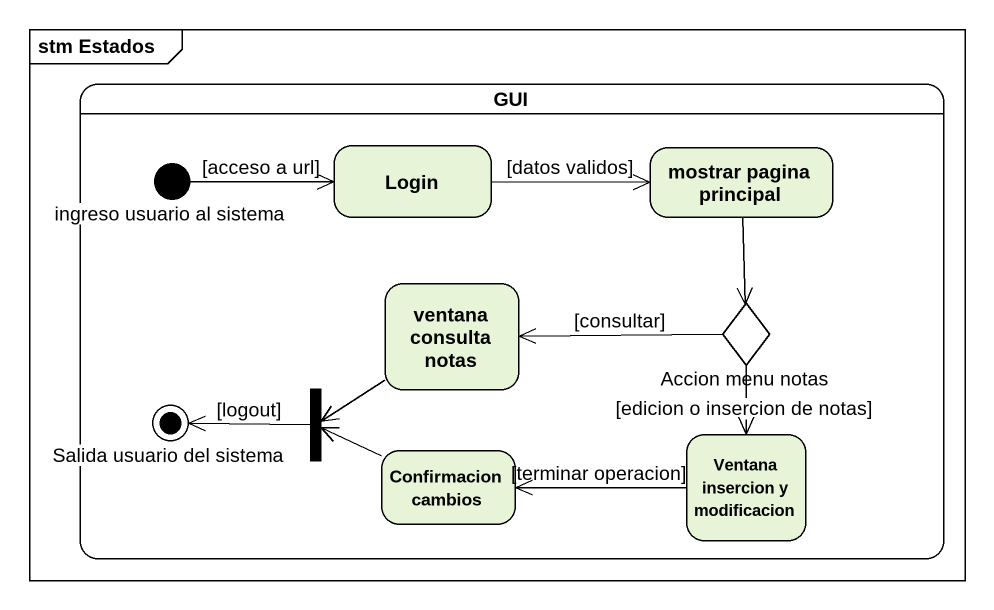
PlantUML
@startuml
mainframe stm Estados
hide empty description
state GUI {
  state Login
  state "ingreso usuario al sistema" as ingreso_usuario_al_sistema <<start>>
  state "mostrar pagina principal" as mostrar_pagina_principal
  state "ventana consulta notas" as ventana_consulta_notas
  state "Accion menu notas" as Accion_menu_notas <<choice>>
  state fork1 <<join>>
  state "Salida usuario del sistema" as Salida_usuario_del_sistema <<end>>
  state "Confirmacion cambios" as Confirmacion_cambios
  state "Ventana insercion y modificacion" as Ventana_insercion_y
}
Login -right-> mostrar_pagina_principal : [datos validos]
ingreso_usuario_al_sistema -right-> Login : [acceso a url]
mostrar_pagina_principal --> Accion_menu_notas
ventana_consulta_notas --> fork1
Accion_menu_notas -left-> ventana_consulta_notas : [consultar]
Accion_menu_notas --> Ventana_insercion_y : [edicion o insercion de notas]
fork1 -left-> Salida_usuario_del_sistema : [logout]
Confirmacion_cambios -left-> fork1
Ventana_insercion_y -left-> Confirmacion_cambios : [terminar operacion]
@enduml
